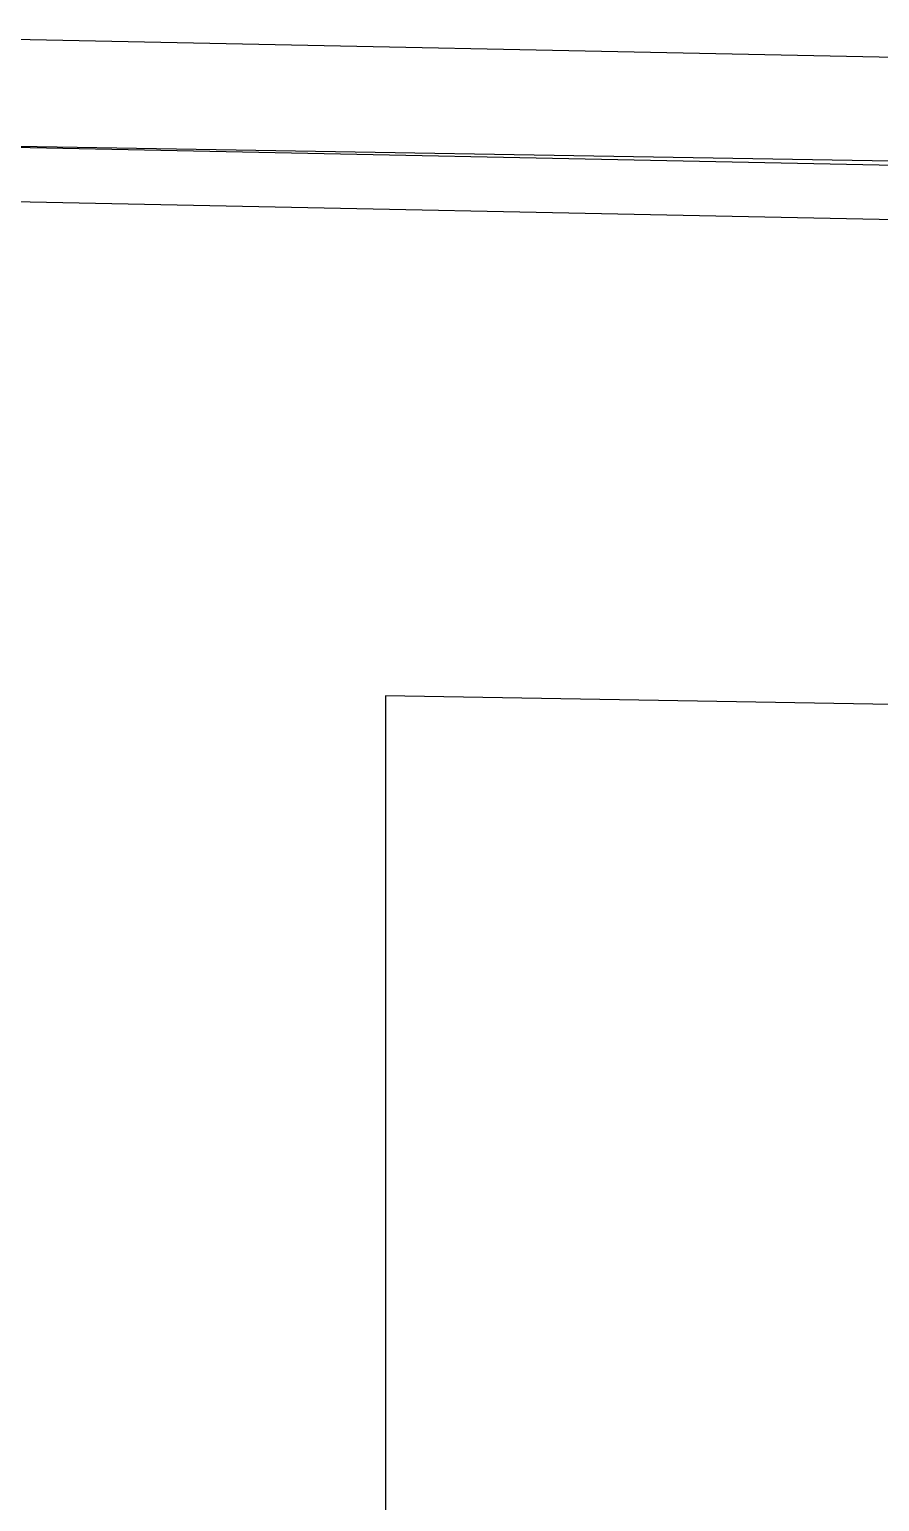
# Model space of a CAD drawing. Header units: feet. Extents: x -84 to 198, y -22 to 181.
# Drawn here: x 87.8321 to 88.042, y 153.7745 to 154.1378 of the extents above; entities that cross this region are included whole.
import ezdxf

# ---------------------------------------------------------------- set-up
doc = ezdxf.new("R2010")
doc.units = ezdxf.units.FT
doc.layers.add('A-AREA-UNIDAD', color=30, linetype='CONTINUOUS')
doc.layers.add('A-LINEA', color=7, linetype='CONTINUOUS')

msp = doc.modelspace()

# ---------------------------------------------------------------- linework, layer by layer
at = {"layer": 'A-AREA-UNIDAD'}
msp.add_lwpolyline([(92.192, 153.9022), (87.92, 153.9733), (87.92, 152.7289), (87.2, 149.8133), (91.36, 148.8889)], dxfattribs=at)
at = {"layer": 'A-LINEA'}
for points in [[(91.64, 154.0578), (87.7067, 154.1378), (87.7067, 154.1111), (91.64, 154.0444), (91.6533, 154.0444), (91.6533, 154.0578), (91.64, 154.0578)], [(91.64, 154.0578), (87.7067, 154.1378), (87.7067, 154.1111), (91.64, 154.0444), (91.6533, 154.0444), (91.6533, 154.0578), (91.64, 154.0578)], [(91.6533, 154.0311), (91.64, 154.0311), (87.7067, 154.1111), (87.7067, 154.0978), (91.64, 154.0178), (91.6533, 154.0178), (91.6533, 154.0311)], [(91.6533, 154.0311), (91.64, 154.0311), (87.7067, 154.1111), (87.7067, 154.0978), (91.64, 154.0178), (91.6533, 154.0178), (91.6533, 154.0311)]]:
    msp.add_lwpolyline(points, dxfattribs=at)

doc.saveas('drawing.dxf')
